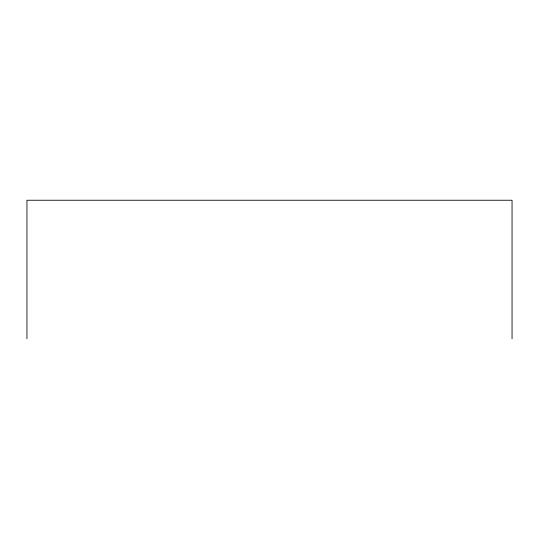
<?xml version="1.0" encoding="UTF-8"?>
<svg xmlns="http://www.w3.org/2000/svg" width="539" height="539" viewBox="0 0 539 539"><rect width="100%" height="100%" fill="white"/><g stroke="black" fill="none" stroke-linecap="round" stroke-linejoin="round"><path stroke-width="0.81" d="M512.05 338.755L512.05 200.245L26.95 200.245L26.95 338.755"/></g></svg>
